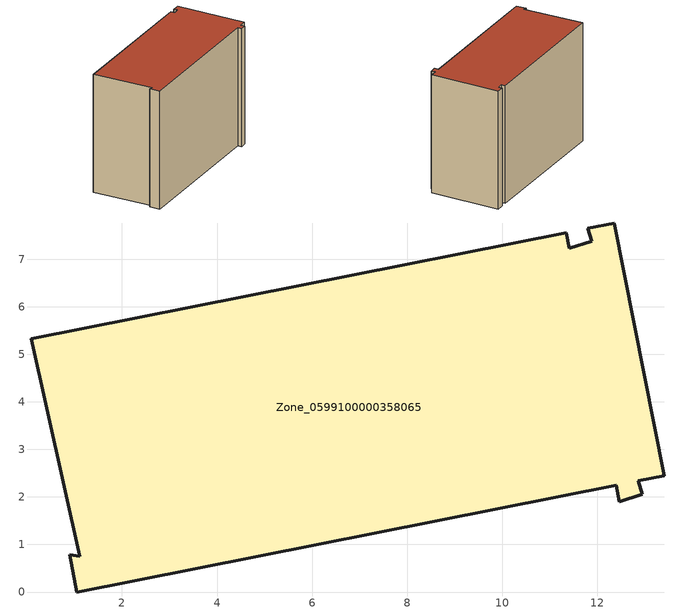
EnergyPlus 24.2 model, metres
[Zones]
Zone_0599100000358065
 floor ground (C_G): 12.46,1.9 12.4,2.25 1.05,0 0.9,0.78 1.11,0.75 0.09,5.33 11.34,7.56 11.41,7.23 11.88,7.38 11.8,7.65 12.35,7.76 13.41,2.45 12.86,2.34 12.94,2.05 z0
 wall outside (C_F): 12.4,2.25 12.46,1.9 12.94,2.05 12.86,2.34 13.41,2.45 12.35,7.76 11.8,7.65 11.88,7.38 11.41,7.23 11.34,7.56 0.09,5.33 1.11,0.75 0.9,0.78 1.05,0 12.4,2.25 z0:9.35
 roof outside (C_R): 1.05,0 12.4,2.25 12.46,1.9 12.94,2.05 12.86,2.34 13.41,2.45 12.35,7.76 11.8,7.65 11.88,7.38 11.41,7.23 11.34,7.56 0.09,5.33 1.11,0.75 0.9,0.78 z9.35
[BUILDING]
Pand.0599100000358065: North Axis=0; Terrain=City; Loads Convergence Tolerance Value=0.04; Temperature Convergence Tolerance Value=0.4; Solar Distribution=FullExterior; Maximum Number of Warmup Days=25; Minimum Number of Warmup Days=1
[Site:Location]
Rotterdam.The.Hague.AP_ZH_NLD Design_Conditions: Latitude=51.96; Longitude=4.45; Time Zone=1; Elevation=-4.5
[SITE:GROUNDTEMPERATURE:BUILDINGSURFACE]
18, 18, 18, 18, 18, 18, 18, 18, 18, 18, 18, 18
[MATERIAL] Thermal Absorptance=0.9; Solar Absorptance=0.7; Visible Absorptance=0.7
Name | Roughness | Thickness | Conductivity | Density | Specific Heat
G.TI.1992-2005 | MediumSmooth | 0.15 | 0.06 | 540 | 1210
F.TI.1992-2005 | Rough | 0.3 | 0.12 | 1920 | 840
R.TI.1992-2005 | MediumRough | 0.2 | 0.08 | 1500 | 1000
[CONSTRUCTION]
C_G: G.TI.1992-2005
C_F: F.TI.1992-2005
C_R: R.TI.1992-2005
[ZONE]
Zone_0599100000358065: Type=1; Multiplier=1; Ceiling Height=Autocalculate; Volume=Autocalculate; Floor Area=autocalculate; Part of Total Floor Area=Yes
[ZONEINFILTRATION:DESIGNFLOWRATE]
Infil_Zone_0599100000358065: Zone or ZoneList or Space or SpaceList=Zone_0599100000358065; Schedule=AlwaysOn; Design Flow Rate Calculation Method=Flow/Area; Flow Rate per Floor Area=0.0015; Constant Term Coefficient=1; Temperature Term Coefficient=0; Velocity Term Coefficient=0; Velocity Squared Term Coefficient=0
[HVACTEMPLATE:ZONE:IDEALLOADSAIRSYSTEM]
Zone_0599100000358065: Maximum Heating Supply Air Temperature=50; Minimum Cooling Supply Air Temperature=13; Maximum Heating Supply Air Humidity Ratio=0.0156; Minimum Cooling Supply Air Humidity Ratio=0.0077; Heating Limit=NoLimit; Cooling Limit=NoLimit; Dehumidification Control Type=ConstantSensibleHeatRatio; Cooling Sensible Heat Ratio=0.7; Dehumidification Setpoint=60; Humidification Control Type=None; Humidification Setpoint=30; Outdoor Air Method=None; Outdoor Air Flow Rate per Person=0.00944; Outdoor Air Flow Rate per Zone Floor Area=0; Outdoor Air Flow Rate per Zone=0; Demand Controlled Ventilation Type=None; Outdoor Air Economizer Type=NoEconomizer; Heat Recovery Type=None; Sensible Heat Recovery Effectiveness=0.7; Latent Heat Recovery Effectiveness=0.65
[ZONECONTROL:THERMOSTAT]
ThermostatControl_Zone_0599100000358065: Zone or ZoneList=Zone_0599100000358065; Control Type Schedule=DualSetpointControlType; Control 1=Thermostat_Zone_0599100000358065; Temperature Difference Between Cutout And Setpoint=0
[THERMOSTATSETPOINT:DUALSETPOINT]
Thermostat_Zone_0599100000358065: Heating Setpoint Temperature Schedule=HeatingSetpoint_Zone_0599100000358065; Cooling Setpoint Temperature Schedule=CoolingSetpoint_Zone_0599100000358065
[SCHEDULE:COMPACT]
HeatingSetpoint_Zone_0599100000358065: Through: 12/31, For: AllDays, Until: 24:00, 21
CoolingSetpoint_Zone_0599100000358065: Through: 12/31, For: AllDays, Until: 24:00, 24
DualSetpointControlType: Through: 12/31, For: AllDays, Until: 24:00, 4
AlwaysOn: Through: 12/31, For: AllDays, Until: 24:00, 1
